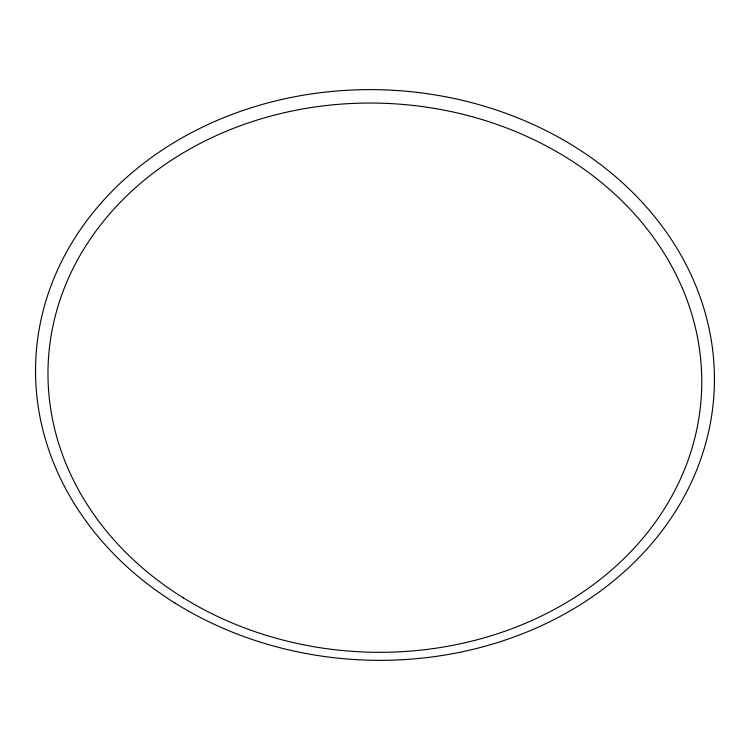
<?xml version="1.0" encoding="UTF-8"?>
<svg xmlns="http://www.w3.org/2000/svg" width="750" height="750" viewBox="0 0 750 750"><rect width="100%" height="100%" fill="white"/><g stroke="black" fill="none" stroke-linecap="round" stroke-linejoin="round"><path stroke-width="1.12" d="M174.844 602.972A339.544 285.253 2.4 0 0 712.5 409.594A339.544 285.253 2.4 0 0 237.609 112.369A339.544 285.253 2.4 0 0 174.844 602.972M183.412 597.891A326.991 274.537 2.4 0 0 700.078 409.688A326.991 274.537 2.4 0 0 241.125 125.456A326.991 274.537 2.4 0 0 183.412 597.891"/></g></svg>
